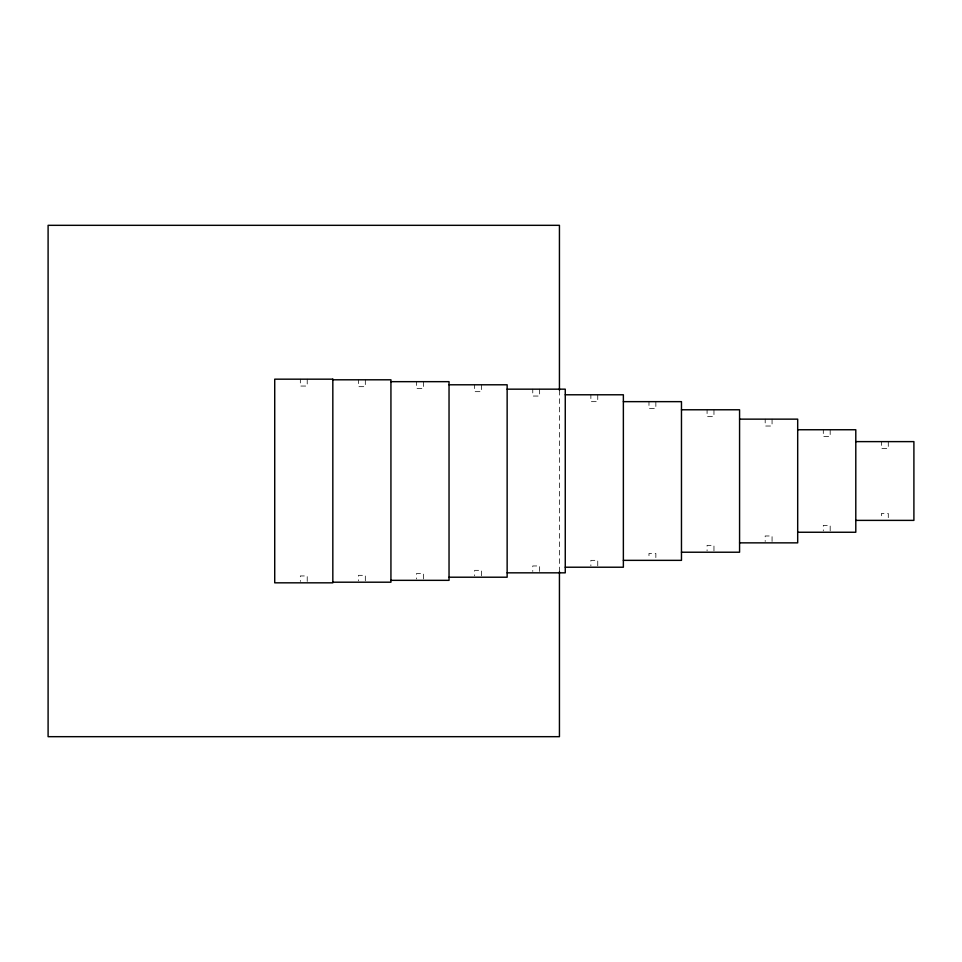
<?xml version="1.0" encoding="UTF-8"?>
<svg xmlns="http://www.w3.org/2000/svg" width="962" height="962" viewBox="0 0 962 962"><rect width="100%" height="100%" fill="white"/><g stroke="black" fill="none" stroke-linecap="round" stroke-linejoin="round"><path stroke-width="0.72" stroke-dasharray="4.81 3.61" d="M888.287 441.618L888.287 448.496L881.408 448.496L881.408 441.618M888.287 517.628L888.287 513.504L881.408 513.504L881.408 517.628M830.182 429.749L830.182 436.628L823.304 436.628L823.304 429.749M830.182 530.868L830.182 525.372L823.304 525.372L823.304 530.868M772.065 419.143L772.065 426.022L765.187 426.022L765.187 419.143M772.065 541.486L772.065 535.978L765.187 535.978L765.187 541.486M713.96 409.776L713.96 416.654L707.082 416.654L707.082 409.776M713.96 550.853L713.96 545.346L707.082 545.346L707.082 550.853M655.856 401.647L655.856 408.525L648.977 408.525L648.977 401.647M655.856 557.599L655.856 553.475L648.977 553.475L648.977 557.599M597.751 394.781L597.751 401.659L590.872 401.659L590.872 394.781M597.751 565.848L597.751 560.341L590.872 560.341L590.872 565.848M559.439 390.283L559.439 571.717M539.646 389.165L539.646 396.043L532.768 396.043L532.768 389.165M539.646 571.464L539.646 565.957L532.768 565.957L532.768 571.464M481.529 384.788L481.529 391.666L474.651 391.666L474.651 384.788M481.529 575.829L481.529 570.334L474.651 570.334L474.651 575.829M423.424 381.661L423.424 388.54L416.546 388.54L416.546 381.661M423.424 578.956L423.424 573.46L416.546 573.46L416.546 578.956M365.32 379.798L365.32 386.676L358.441 386.676L358.441 379.798M365.32 580.832L365.32 575.324L358.441 575.324L358.441 580.832M307.215 379.172L307.215 386.051L300.336 386.051L300.336 379.172M307.215 581.457L307.215 575.949L300.336 575.949L300.336 581.457"/><path stroke-width="1.44" d="M332.828 379.798L390.933 379.798L390.933 582.202L332.828 582.202M390.933 381.661L449.038 381.661L449.038 580.339L390.933 580.339M449.038 384.788L507.142 384.788L507.142 577.212L449.038 577.212M507.142 389.165L565.259 389.165L565.259 572.835L507.142 572.835M565.259 394.781L623.364 394.781L623.364 567.219L565.259 567.219M623.364 401.647L681.469 401.647L681.469 560.353L623.364 560.353M681.469 409.776L739.574 409.776L739.574 552.224L681.469 552.224M739.574 419.143L797.69 419.143L797.69 542.857L739.574 542.857M797.69 429.749L855.795 429.749L855.795 532.251L797.69 532.251M855.795 441.618L913.9 441.618L913.9 520.382L855.795 520.382M559.439 390.283L559.439 225.324L48.1 225.324L48.1 736.676L559.439 736.676L559.439 571.717M332.828 379.172L274.723 379.172L274.723 582.828L332.828 582.828L332.828 379.172"/></g></svg>
